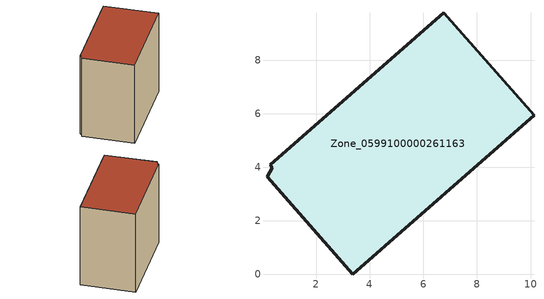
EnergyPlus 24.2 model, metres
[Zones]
Zone_0599100000261163
 floor ground (C_G): 0.17,3.64 0.37,3.98 0.29,4.09 6.77,9.77 10.13,5.94 3.36,0 z0
 wall outside (C_F): 10.13,5.94 6.77,9.77 0.29,4.09 0.37,3.98 0.17,3.64 3.36,0 10.13,5.94 z0:8.12
 roof outside (C_R): 0.37,3.98 0.17,3.64 3.36,0 10.13,5.94 6.77,9.77 0.29,4.09 z8.12
[BUILDING]
Pand.0599100000261163: North Axis=0; Terrain=City; Loads Convergence Tolerance Value=0.04; Temperature Convergence Tolerance Value=0.4; Solar Distribution=FullExterior; Maximum Number of Warmup Days=25; Minimum Number of Warmup Days=1
[Site:Location]
Rotterdam.The.Hague.AP_ZH_NLD Design_Conditions: Latitude=51.96; Longitude=4.45; Time Zone=1; Elevation=-4.5
[SITE:GROUNDTEMPERATURE:BUILDINGSURFACE]
18, 18, 18, 18, 18, 18, 18, 18, 18, 18, 18, 18
[MATERIAL] Thermal Absorptance=0.9; Solar Absorptance=0.7; Visible Absorptance=0.7
Name | Roughness | Thickness | Conductivity | Density | Specific Heat
G.TI.1975-1991 | MediumSmooth | 0.15 | 0.288461 | 540 | 1210
F.TI.1975-1991 | Rough | 0.3 | 0.230769 | 1920 | 840
R.TI.1975-1991 | MediumRough | 0.2 | 0.153846 | 1500 | 1000
[CONSTRUCTION]
C_G: G.TI.1975-1991
C_F: F.TI.1975-1991
C_R: R.TI.1975-1991
[ZONE]
Zone_0599100000261163: Type=1; Multiplier=1; Ceiling Height=Autocalculate; Volume=Autocalculate; Floor Area=autocalculate; Part of Total Floor Area=Yes
[ZONEINFILTRATION:DESIGNFLOWRATE]
Infil_Zone_0599100000261163: Zone or ZoneList or Space or SpaceList=Zone_0599100000261163; Schedule=AlwaysOn; Design Flow Rate Calculation Method=Flow/Area; Flow Rate per Floor Area=0.003; Constant Term Coefficient=1; Temperature Term Coefficient=0; Velocity Term Coefficient=0; Velocity Squared Term Coefficient=0
[HVACTEMPLATE:ZONE:IDEALLOADSAIRSYSTEM]
Zone_0599100000261163: Maximum Heating Supply Air Temperature=50; Minimum Cooling Supply Air Temperature=13; Maximum Heating Supply Air Humidity Ratio=0.0156; Minimum Cooling Supply Air Humidity Ratio=0.0077; Heating Limit=NoLimit; Cooling Limit=NoLimit; Dehumidification Control Type=ConstantSensibleHeatRatio; Cooling Sensible Heat Ratio=0.7; Dehumidification Setpoint=60; Humidification Control Type=None; Humidification Setpoint=30; Outdoor Air Method=None; Outdoor Air Flow Rate per Person=0.00944; Outdoor Air Flow Rate per Zone Floor Area=0; Outdoor Air Flow Rate per Zone=0; Demand Controlled Ventilation Type=None; Outdoor Air Economizer Type=NoEconomizer; Heat Recovery Type=None; Sensible Heat Recovery Effectiveness=0.7; Latent Heat Recovery Effectiveness=0.65
[ZONECONTROL:THERMOSTAT]
ThermostatControl_Zone_0599100000261163: Zone or ZoneList=Zone_0599100000261163; Control Type Schedule=DualSetpointControlType; Control 1=Thermostat_Zone_0599100000261163; Temperature Difference Between Cutout And Setpoint=0
[THERMOSTATSETPOINT:DUALSETPOINT]
Thermostat_Zone_0599100000261163: Heating Setpoint Temperature Schedule=HeatingSetpoint_Zone_0599100000261163; Cooling Setpoint Temperature Schedule=CoolingSetpoint_Zone_0599100000261163
[SCHEDULE:COMPACT]
HeatingSetpoint_Zone_0599100000261163: Through: 12/31, For: AllDays, Until: 24:00, 21
CoolingSetpoint_Zone_0599100000261163: Through: 12/31, For: AllDays, Until: 24:00, 24
DualSetpointControlType: Through: 12/31, For: AllDays, Until: 24:00, 4
AlwaysOn: Through: 12/31, For: AllDays, Until: 24:00, 1
